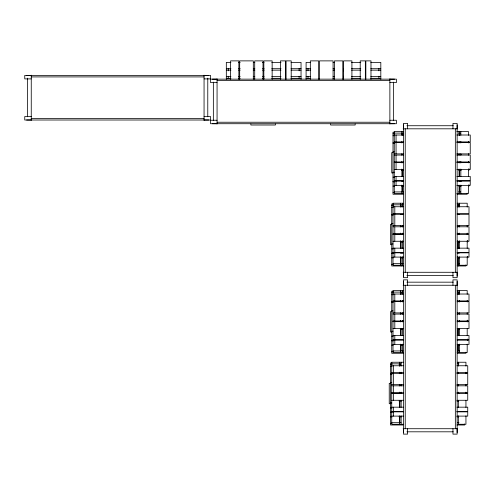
<?xml version="1.0" encoding="UTF-8"?>
<svg xmlns="http://www.w3.org/2000/svg" width="495" height="495" viewBox="0 0 495 495"><rect width="100%" height="100%" fill="white"/><g stroke="black" fill="none" stroke-linecap="round" stroke-linejoin="round"><path stroke-width="0.74" d="M230.942 62.376L226.32 62.376L226.32 79.311M238.646 62.376L240.186 62.376M253.285 62.376L254.826 62.376M262.399 62.376L264.064 62.376M271.767 62.376L281.012 62.376M291.029 62.376L301.04 62.376L301.04 79.311M310.718 62.376L306.096 62.376L306.096 79.311M333.061 62.376L334.601 62.376M351.543 62.376L360.787 62.376M370.805 62.376L380.816 62.376L380.816 79.311M226.32 68.694L230.942 68.694M238.646 68.694L240.186 68.694M253.285 68.694L254.826 68.694M262.529 68.694L264.064 68.694M271.767 68.694L281.012 68.694M291.029 68.694L301.04 68.694M306.096 68.694L310.718 68.694M333.061 68.694L334.601 68.694M351.543 68.694L360.787 68.694M370.805 68.694L380.816 68.694M226.32 70.154L230.942 70.154M238.646 70.154L240.186 70.154M253.285 70.154L254.826 70.154M262.529 70.154L264.064 70.154M271.767 70.154L281.012 70.154M291.029 70.154L301.04 70.154M306.096 70.154L310.718 70.154M333.061 70.154L334.601 70.154M351.543 70.154L360.787 70.154M370.805 70.154L380.816 70.154M31.253 75.432L24.75 75.432L24.75 78.897L31.253 78.897M204.058 75.432L210.561 75.432L210.561 78.897L204.058 78.897M226.32 76.478L230.942 76.478M238.646 76.478L240.186 76.478M253.285 76.478L254.826 76.478M262.529 76.478L264.064 76.478M271.767 76.478L281.012 76.478M291.029 76.478L301.04 76.478M306.096 76.478L310.718 76.478M333.061 76.478L334.601 76.478M351.543 76.478L360.787 76.478M370.805 76.478L380.816 76.478M31.253 76.917L204.058 76.917M226.32 78.309L230.942 78.309M238.646 78.309L240.186 78.309M253.285 78.309L254.826 78.309M262.529 78.309L264.064 78.309M271.767 78.309L281.012 78.309M291.029 78.309L301.04 78.309M306.096 78.309L310.718 78.309M333.061 78.309L334.601 78.309M351.543 78.309L360.787 78.309M370.805 78.309L380.816 78.309M217.064 79.144L210.561 79.144L210.561 82.616L217.064 82.616M389.874 79.144L396.377 79.144L396.377 82.616L389.874 82.616M217.064 80.629L389.874 80.629M31.253 116.542L24.75 116.542L24.75 120.007L31.253 120.007M204.058 116.542L210.561 116.542L210.561 120.007L204.058 120.007M31.253 118.522L204.058 118.522M217.064 120.254L210.561 120.254L210.561 123.719L217.064 123.719M389.874 120.254L396.377 120.254L396.377 123.719L389.874 123.719M217.064 122.234L389.874 122.234M403.444 124.957L403.444 276.136M457.139 124.957L457.139 276.136M406.902 125.73L453.259 125.73M403.147 128.811L457.436 128.811M403.53 131.497L394.255 131.497L394.255 193.526L403.53 193.526M456.792 131.497L468.449 131.497L468.449 135.321M394.552 132.221L393.005 132.221L393.005 194.25L403.048 194.25M394.255 133.093L403.53 133.093M458.401 133.093L460.721 133.093M393.005 133.817L394.552 133.817M401.507 133.817L403.048 133.817M394.255 135.011L403.53 135.011M456.854 135.011L470.25 135.011L470.25 141.904L456.854 141.904M393.005 135.735L394.552 135.735M394.255 141.904L403.53 141.904M393.005 142.634L403.53 142.585M456.854 142.585L470.25 142.585L470.25 153.895L456.854 153.895M393.005 143.315L394.552 143.315M393.005 151.872L394.255 151.872M393.005 152.602L391.749 152.602L391.749 172.959L393.005 172.959M394.255 153.895L403.53 153.895M401.507 154.626L403.307 154.626M458.698 154.626L461.266 154.626M394.255 155.059L403.53 155.059M456.854 155.059L470.25 155.059L470.25 161.958L456.854 161.958M394.255 161.958L403.53 161.958M394.255 162.508L403.53 162.508M458.401 162.508L460.721 162.508M394.255 162.638L403.53 162.638M456.854 162.638L470.25 162.638L470.25 169.537L456.854 169.537M401.761 162.688L403.307 162.688M458.952 162.688L461.266 162.688M394.255 169.537L403.53 169.537M401.507 170.268L403.307 170.268M458.698 170.268L461.266 170.268M393.005 172.229L394.255 172.229M394.255 176.424L403.53 176.424M456.854 176.424L470.25 176.424L470.25 180.681L456.854 180.681M393.005 177.154L394.552 177.154M394.255 180.681L403.53 180.681M394.255 181.102L403.53 181.102M456.854 181.102L470.25 181.102L470.25 185.359L456.854 185.359M393.005 181.411L394.552 181.411M401.761 181.411L403.307 181.411M458.952 181.411L461.266 181.411M393.005 181.832L394.552 181.832M394.255 185.359L403.53 185.359M393.005 186.089L394.552 186.089M401.507 186.089L403.307 186.089M458.698 186.089L461.266 186.089M394.255 191.93L403.53 191.93M458.401 191.93L460.721 191.93M393.005 192.654L394.552 192.654M456.792 193.526L468.449 193.526L468.449 185.099M457.151 194.25L467.193 194.25L467.193 193.186M403.048 203.222L393.005 203.222L393.005 265.258L403.048 265.258M457.151 203.222L467.193 203.222L467.193 207.052M393.296 203.952L391.749 203.952L391.749 265.982L403.406 265.982M393.005 204.825L403.048 204.825M457.925 204.825L459.465 204.825M391.749 205.549L393.296 205.549M457.442 205.549L458.989 205.549M393.005 206.737L403.307 206.737M457.151 206.737L469 206.737L469 213.636L457.151 213.636M391.749 207.467L393.296 207.467M393.005 213.636L403.307 213.636M393.005 214.316L403.307 214.316M457.151 214.316L469 214.316L469 225.627L457.151 225.627M391.749 214.366L393.296 214.366M400.505 214.366L402.825 214.366M457.696 214.366L459.242 214.366M391.749 215.047L393.296 215.047M391.749 223.604L393.005 223.604M391.749 224.334L390.499 224.334L390.499 244.685L391.749 244.685M393.005 225.627L403.307 225.627M400.251 226.357L402.825 226.357M457.442 226.357L459.762 226.357M393.005 226.79L403.307 226.79M457.151 226.79L469 226.79L469 233.69L457.151 233.69M393.005 233.69L403.307 233.69M393.005 234.24L403.048 234.24M457.925 234.24L459.465 234.24M393.005 234.37L403.307 234.37M457.151 234.37L469 234.37L469 241.269L457.151 241.269M393.005 241.269L403.307 241.269M400.251 241.993L402.825 241.993M457.442 241.993L459.762 241.993M391.749 243.961L393.005 243.961M393.005 248.156L403.307 248.156M457.151 248.156L469 248.156L469 252.413L457.151 252.413M391.749 248.886L393.296 248.886M393.005 252.413L403.307 252.413M393.005 252.834L403.307 252.834M457.151 252.834L469 252.834L469 257.091L457.151 257.091M391.749 253.143L393.296 253.143M400.505 253.143L402.825 253.143M457.696 253.143L459.242 253.143M391.749 253.564L393.296 253.564M393.005 257.091L403.307 257.091M391.749 257.821L393.296 257.821M400.251 257.821L402.825 257.821M457.442 257.821L459.762 257.821M393.005 263.656L403.048 263.656M457.925 263.656L459.465 263.656M391.749 264.386L393.296 264.386M457.151 265.258L467.193 265.258L467.193 256.831M457.442 265.982L465.943 265.982L465.943 264.918M403.147 272.281L457.436 272.281M406.902 275.362L453.259 275.362M403.444 281.401L403.444 432.581M457.139 281.401L457.139 432.581M406.902 282.169L453.259 282.169M403.147 285.256L457.436 285.256M403.048 290.509L393.005 290.509L393.005 352.539L403.048 352.539M457.151 290.509L467.193 290.509L467.193 294.339M393.296 291.239L391.749 291.239L391.749 353.269L403.406 353.269M393.005 292.106L403.048 292.106M457.925 292.106L459.465 292.106M391.749 292.836L393.296 292.836M457.442 292.836L458.989 292.836M393.005 294.024L403.307 294.024M457.151 294.024L469 294.024L469 300.923L457.151 300.923M391.749 294.754L393.296 294.754M393.005 300.923L403.307 300.923M391.749 301.647L403.307 301.603M457.151 301.603L469 301.603L469 312.914L457.151 312.914M391.749 302.334L393.296 302.334M391.749 310.891L393.005 310.891M391.749 311.615L390.499 311.615L390.499 331.972L391.749 331.972M393.005 312.914L403.307 312.914M400.251 313.644L402.825 313.644M457.442 313.644L459.762 313.644M393.005 314.078L403.307 314.078M457.151 314.078L469 314.078L469 320.977L457.151 320.977M393.005 320.977L403.307 320.977M393.005 321.527L403.048 321.527M457.925 321.527L459.465 321.527M393.005 321.657L403.307 321.657M457.151 321.657L469 321.657L469 328.556L457.151 328.556M393.005 328.556L403.307 328.556M400.251 329.28L402.825 329.28M457.442 329.28L459.762 329.28M391.749 331.248L393.005 331.248M393.005 335.443L403.307 335.443M457.151 335.443L469 335.443L469 339.7L457.151 339.7M391.749 336.173L393.296 336.173M393.005 339.7L403.307 339.7M393.005 340.121L403.307 340.121M457.151 340.121L469 340.121L469 344.378L457.151 344.378M391.749 340.43L393.296 340.43M391.749 340.851L393.296 340.851M393.005 344.378L403.307 344.378M391.749 345.108L393.296 345.108M400.251 345.108L402.825 345.108M457.442 345.108L459.762 345.108M393.005 350.943L403.048 350.943M457.925 350.943L459.465 350.943M391.749 351.673L393.296 351.673M457.151 352.539L467.193 352.539L467.193 344.118M457.442 353.269L465.943 353.269L465.943 352.205M403.406 362.241L391.749 362.241L391.749 424.271L403.406 424.271M457.442 362.241L465.943 362.241L465.943 366.071M392.046 362.971L390.499 362.971L390.499 425.001L402.918 425.001M391.749 363.837L401.024 363.837M457.442 363.837L458.989 363.837M390.499 364.568L392.046 364.568M399.001 364.568L400.548 364.568M391.749 365.756L403.345 365.756M456.922 365.756L467.744 365.756L467.744 372.655L456.922 372.655M390.499 366.486L392.046 366.486M391.749 372.655L403.345 372.655M391.749 373.335L403.345 373.335M456.922 373.335L467.744 373.335L467.744 384.646L456.922 384.646M390.499 373.379L392.046 373.379M399.255 373.379L401.575 373.379M457.219 373.379L458.766 373.379M390.499 374.065L392.046 374.065M390.499 382.623L391.749 382.623M390.499 383.347L389.243 383.347L389.243 403.703L390.499 403.703M391.749 384.646L403.345 384.646M399.255 385.37L401.575 385.37M457.219 385.37L458.766 385.37M391.749 385.809L403.345 385.809M456.922 385.809L467.744 385.809L467.744 392.702L456.922 392.702M391.749 392.702L403.345 392.702M391.749 393.259L401.024 393.259M457.442 393.259L458.989 393.259M391.749 393.389L403.345 393.389M456.922 393.389L467.744 393.389L467.744 400.282L456.922 400.282M391.749 400.282L403.345 400.282M399.001 401.012L401.575 401.012M456.965 401.012L458.766 401.012M390.499 402.973L391.749 402.973M391.749 407.175L403.345 407.175M456.922 407.175L467.744 407.175L467.744 411.432L456.922 411.432M390.499 407.899L392.046 407.899M391.749 411.432L403.345 411.432M391.749 411.852L403.345 411.852M456.922 411.852L467.744 411.852L467.744 416.109L456.922 416.109M390.499 412.156L392.046 412.156M390.499 412.582L392.046 412.582M391.749 416.109L403.345 416.109M390.499 416.833L392.046 416.833M399.001 416.833L401.575 416.833M456.965 416.833L458.766 416.833M391.749 422.674L401.024 422.674M457.442 422.674L458.989 422.674M390.499 423.404L392.046 423.404M457.442 424.271L465.943 424.271L465.943 415.85M456.965 425.001L464.694 425.001L464.694 423.937M403.147 428.72L457.436 428.72M406.902 431.807L453.259 431.807M469 168.733L469 170.268M469 184.672L469 186.089M468.449 141.452L468.449 142.981M468.449 153.704L468.449 155.232M468.449 161.358L468.449 162.892M468.449 169.018L468.449 176.678M467.744 240.465L467.744 241.993M467.744 256.398L467.744 257.821M467.744 320.172L467.744 321.7M467.744 339.007L467.744 340.43M467.193 225.435L467.193 226.964M467.193 233.089L467.193 234.624M467.193 240.749L467.193 248.41M467.193 300.465L467.193 302M467.193 312.722L467.193 314.251M467.193 320.376L467.193 321.911M467.193 328.804L467.193 335.697M465.943 372.197L465.943 373.731M465.943 384.448L465.943 385.982M465.943 392.108L465.943 393.643M465.943 400.529L465.943 407.422M460.839 131.497L460.839 135.321M460.839 141.452L460.839 142.981M460.839 153.704L460.839 155.232M460.839 161.358L460.839 162.892M460.839 169.018L460.839 176.678M460.839 185.099L460.839 193.526M459.583 132.988L459.583 135.284M459.583 169.748L459.583 176.641M459.583 185.829L459.583 191.955M459.583 203.222L459.583 207.052M459.583 225.435L459.583 226.964M459.583 233.089L459.583 234.624M459.583 240.749L459.583 248.41M459.583 256.831L459.583 265.258M459.583 290.509L459.583 294.339M459.583 300.465L459.583 302M459.583 312.722L459.583 314.251M459.583 320.376L459.583 321.911M459.583 328.804L459.583 335.697M459.583 344.118L459.583 352.539M459.075 131.497L459.075 135.321M459.075 141.452L459.075 142.981M459.075 153.704L459.075 155.232M459.075 161.358L459.075 162.892M459.075 169.018L459.075 176.678M459.075 185.099L459.075 193.526M458.333 204.72L458.333 207.015M458.333 241.48L458.333 248.372M458.333 257.561L458.333 265.982M458.333 292.007L458.333 294.302M458.333 328.767L458.333 335.66M458.333 344.848L458.333 350.974M458.333 362.241L458.333 366.071M458.333 372.197L458.333 373.731M458.333 384.448L458.333 385.982M458.333 392.108L458.333 393.643M458.333 400.529L458.333 407.422M458.333 415.85L458.333 424.271M457.825 203.222L457.825 207.052M457.825 225.435L457.825 226.964M457.825 233.089L457.825 234.624M457.825 240.749L457.825 248.41M457.825 256.831L457.825 265.258M457.825 290.509L457.825 294.339M457.825 300.465L457.825 302M457.825 312.722L457.825 314.251M457.825 320.376L457.825 321.911M457.825 328.804L457.825 335.697M457.825 344.118L457.825 352.539M457.139 128.811L457.139 123.416L452.962 123.416L452.962 128.811M457.139 272.281L457.139 277.676L452.962 277.676L452.962 272.281M457.139 285.256L457.139 279.861L452.962 279.861L452.962 285.256M457.139 428.72L457.139 434.121L452.962 434.121L452.962 428.72M455.344 128.811L455.344 272.281M455.344 285.256L455.344 428.72M407.62 128.811L407.62 123.416L403.444 123.416L403.444 128.811M407.62 272.281L407.62 277.676L403.444 277.676L403.444 272.281M407.62 285.256L407.62 279.861L403.444 279.861L403.444 285.256M407.62 428.72L407.62 434.121L403.444 434.121L403.444 428.72M405.232 128.811L405.232 272.281M405.232 285.256L405.232 428.72M402.373 132.988L402.373 135.284M402.373 169.748L402.373 176.641M402.373 185.829L402.373 191.955M402.373 203.222L402.373 207.052M402.373 225.435L402.373 226.964M402.373 233.089L402.373 234.624M402.373 240.749L402.373 248.41M402.373 256.831L402.373 265.258M402.373 290.509L402.373 294.339M402.373 300.465L402.373 302M402.373 312.722L402.373 314.251M402.373 320.376L402.373 321.911M402.373 328.804L402.373 335.697M402.373 344.118L402.373 352.539M401.872 131.497L401.872 135.321M401.872 141.452L401.872 142.981M401.872 153.704L401.872 155.232M401.872 161.358L401.872 162.892M401.872 169.018L401.872 176.678M401.872 185.099L401.872 193.526M401.123 204.72L401.123 207.015M401.123 241.48L401.123 248.372M401.123 257.561L401.123 265.982M401.123 292.007L401.123 294.302M401.123 328.767L401.123 335.66M401.123 344.848L401.123 350.974M401.123 362.241L401.123 366.071M401.123 372.197L401.123 373.731M401.123 384.448L401.123 385.982M401.123 392.108L401.123 393.643M401.123 400.529L401.123 407.422M401.123 415.85L401.123 424.271M400.616 203.222L400.616 207.052M400.616 225.435L400.616 226.964M400.616 233.089L400.616 234.624M400.616 240.749L400.616 248.41M400.616 256.831L400.616 265.258M400.616 290.509L400.616 294.339M400.616 300.465L400.616 302M400.616 312.722L400.616 314.251M400.616 320.376L400.616 321.911M400.616 328.804L400.616 335.697M400.616 344.118L400.616 352.539M399.867 363.738L399.867 366.034M399.867 400.492L399.867 407.385M399.867 416.58L399.867 422.705M399.366 362.241L399.366 366.071M399.366 372.197L399.366 373.731M399.366 384.448L399.366 385.982M399.366 392.108L399.366 393.643M399.366 400.529L399.366 407.422M399.366 415.85L399.366 424.271M396.056 135.011L396.056 141.904M396.056 142.585L396.056 153.895M396.056 155.059L396.056 161.958M396.056 162.638L396.056 169.537M396.056 176.424L396.056 180.681M396.056 181.102L396.056 185.359M394.806 206.737L394.806 213.636M394.806 214.316L394.806 225.627M394.806 226.79L394.806 233.69M394.806 234.37L394.806 241.269M394.806 248.156L394.806 252.413M394.806 252.834L394.806 257.091M394.806 294.024L394.806 300.923M394.806 301.603L394.806 312.914M394.806 314.078L394.806 320.977M394.806 321.657L394.806 328.556M394.806 335.443L394.806 339.7M394.806 340.121L394.806 344.378M394.515 79.144L212.423 79.144M394.515 123.719L212.423 123.719M393.587 82.121L393.587 120.724M393.55 365.756L393.55 372.655M393.55 373.335L393.55 384.646M393.55 385.809L393.55 392.702M393.55 393.389L393.55 400.282M393.55 407.175L393.55 411.432M393.55 411.852L393.55 416.109M389.874 78.897L389.874 123.967M378.892 68.533L378.892 70.841M378.892 76.236L378.892 78.544M370.984 79.311L370.984 60.879L365.854 60.879L365.854 79.311M365.347 79.311L365.347 60.879L360.218 60.879L360.218 79.311M355.163 123.967L355.163 125.012L330.641 125.012L330.641 123.967M351.92 79.311L351.92 60.879L343.617 60.879L343.617 79.311M343.456 68.533L343.456 70.841M343.456 76.236L343.456 78.544M342.794 79.311L342.794 60.879L334.484 60.879L334.484 79.311M333.086 79.311L333.086 60.879L319.461 60.879L319.461 79.311M318.638 79.311L318.638 60.879L310.334 60.879L310.334 79.311M308.02 68.533L308.02 70.841M308.02 76.236L308.02 78.544M299.116 68.533L299.116 70.841M299.116 76.236L299.116 78.544M291.209 79.311L291.209 60.879L286.079 60.879L286.079 79.311M285.572 79.311L285.572 60.879L280.442 60.879L280.442 79.311M275.387 123.967L275.387 125.012L250.866 125.012L250.866 123.967M272.145 79.311L272.145 60.879L263.841 60.879L263.841 79.311M263.68 68.533L263.68 70.841M263.68 76.236L263.68 78.544M263.018 79.311L263.018 60.879L254.708 60.879L254.708 79.311M253.31 79.311L253.31 60.879L239.685 60.879L239.685 79.311M238.862 79.311L238.862 60.879L230.559 60.879L230.559 79.311M228.245 68.533L228.245 70.841M228.245 76.236L228.245 78.544M217.064 78.897L217.064 123.967M213.351 82.121L213.351 120.724M208.704 75.432L26.606 75.432M208.704 120.007L26.606 120.007M207.776 78.154L207.776 116.758M204.058 75.184L204.058 120.254M31.253 75.184L31.253 120.254M27.534 78.154L27.534 116.758"/></g></svg>
